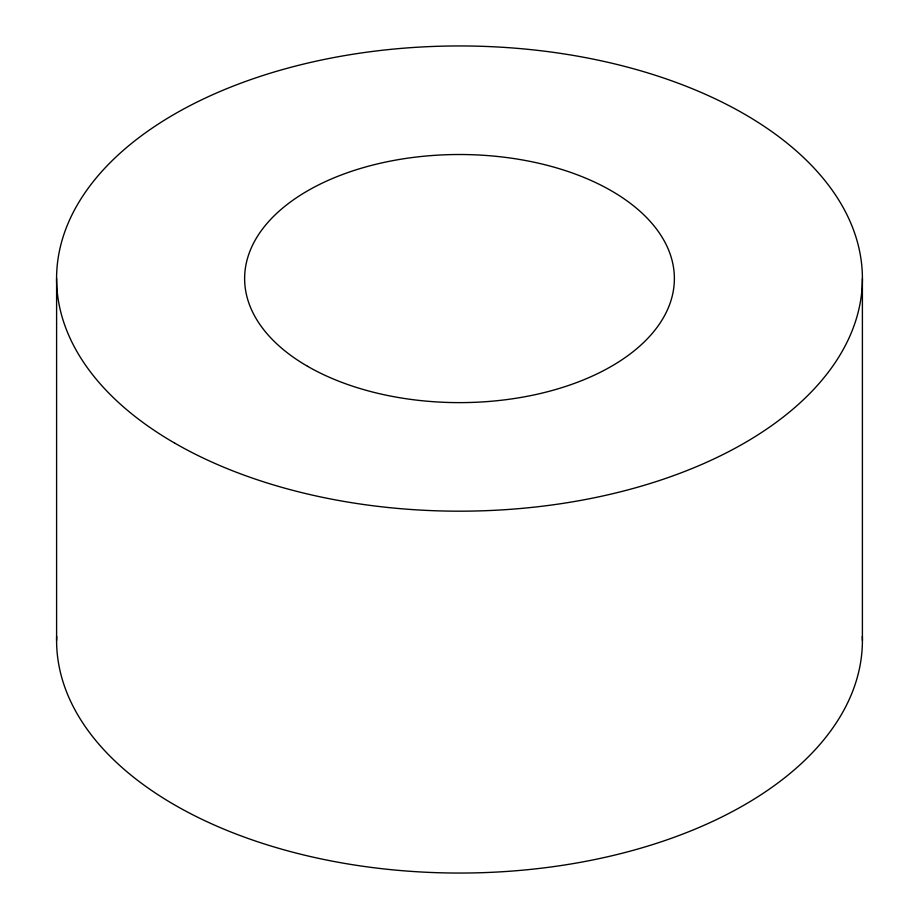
<?xml version="1.0" encoding="UTF-8"?>
<svg xmlns="http://www.w3.org/2000/svg" width="919" height="919" viewBox="0 0 919 919"><rect width="100%" height="100%" fill="white"/><g stroke="black" fill="none" stroke-linecap="round" stroke-linejoin="round"><path stroke-width="1.38" d="M862.401 278.56L862.401 640.44M56.599 278.56L56.599 640.44M862.344 636.316A402.901 232.61 0 0 1 459.5 873.05A402.901 232.61 0 0 1 56.656 636.316M174.599 443.05A402.901 232.61 0 0 0 848.674 338.766A402.901 232.61 0 0 0 355.216 53.876A402.901 232.61 0 0 0 174.599 443.05M307.555 366.29A214.885 124.065 0 0 0 667.056 310.679A214.885 124.065 0 0 0 403.889 158.734A214.885 124.065 0 0 0 307.555 366.29"/></g></svg>
